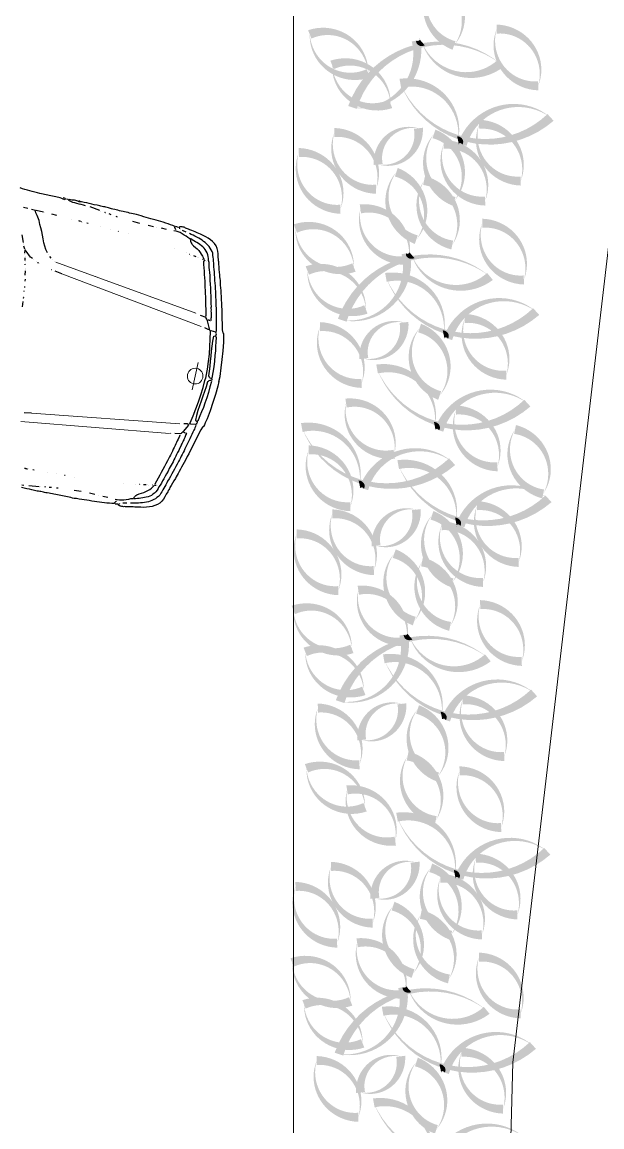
# Model space of a CAD drawing. Header units: metres. Extents: x -45 to 1930, y -347 to 488.
# Drawn here: x 163.72 to 166.93, y -43.08 to -36.98 of the extents above; entities that cross this region are included whole.
import ezdxf

# ---------------------------------------------------------------- set-up
doc = ezdxf.new("R2010")
doc.units = ezdxf.units.M
doc.linetypes.add('ČERCHOVANÁ', pattern=[25.4, 12.7, -6.35, 0, -6.35])
for name, color, linetype in [('OSA', 7, 'ČERCHOVANÁ'), ('zariz.predmety', 203, 'Continuous'), ('ZDIVO', 1, 'Continuous')]:
    doc.layers.add(name, color=color, linetype=linetype)

# ---------------------------------------------------------------- blocks, each defined once
blk = doc.blocks.new('BMW3-PUD')
at = {"lineweight": 0}
for p, q in [((1.0314, 0.4512), (0.2143, 0.3401)), ((0.9833, 0.3943), (0.17, 0.2757)), ((0.1432, 0.0776), (0.1432, 0)), ((0.1432, -0.0776), (0.1432, 0)), ((0.9833, -0.3943), (0.17, -0.2757)), ((1.0314, -0.4512), (0.2143, -0.3401))]:
    blk.add_line(p, q, dxfattribs=at)
for points in [[(0.421, 0.7668), (0.4283, 0.7789), (0.4283, 0.7804), (0.4283, 0.7812), (0.4283, 0.7827), (0.429, 0.7834), (0.4425, 0.7859), (0.456, 0.7883), (0.4695, 0.7907), (0.483, 0.7916), (0.4972, 0.7933), (0.5107, 0.7942), (0.525, 0.7951), (0.5392, 0.796), (0.5535, 0.7969), (0.5678, 0.7971), (0.582, 0.798), (0.5955, 0.7989), (0.6098, 0.7998), (0.624, 0.8008), (0.6383, 0.8017), (0.6518, 0.8034), (0.6615, 0.8035), (0.6706, 0.8028), (0.6803, 0.803), (0.6901, 0.8031), (0.6991, 0.8032), (0.7089, 0.8033), (0.7186, 0.8034), (0.7276, 0.8035), (0.7374, 0.8036), (0.7471, 0.8038), (0.7562, 0.8046), (0.7659, 0.8047), (0.7749, 0.8048), (0.7847, 0.8049), (0.7937, 0.8051), (0.8035, 0.8052), (0.811, 0.806), (0.8185, 0.8061), (0.8252, 0.8062), (0.832, 0.8063), (0.8395, 0.8063), (0.8462, 0.8064), (0.853, 0.8065), (0.8605, 0.8074), (0.8755, 0.8068), (0.8905, 0.8062), (0.9048, 0.8071), (0.9198, 0.8073), (0.9341, 0.8075), (0.9484, 0.8069)], [(0.9508, 0.7927), (0.9388, 0.7918)], [(0.0086, 0), (0.0085, 0.0275), (0.0125, 0.0749), (0.0164, 0.1222), (0.0218, 0.1696), (0.028, 0.217), (0.0309, 0.229), (0.033, 0.2403), (0.0351, 0.2516), (0.0388, 0.2629), (0.0402, 0.2637), (0.041, 0.2644), (0.0425, 0.266), (0.0439, 0.2667), (0.0498, 0.2833), (0.0548, 0.3006), (0.0591, 0.3187), (0.0634, 0.3376), (0.0677, 0.3556), (0.072, 0.3737), (0.0763, 0.3918), (0.0813, 0.4083), (0.0856, 0.4264), (0.0907, 0.4437), (0.0957, 0.4611), (0.1, 0.4784), (0.1043, 0.4927), (0.1087, 0.507), (0.113, 0.5206), (0.1173, 0.5342), (0.1202, 0.5455), (0.1231, 0.556), (0.1268, 0.5658), (0.1289, 0.5756), (0.1347, 0.5907), (0.1398, 0.605), (0.1434, 0.6186), (0.1485, 0.6322), (0.1491, 0.6389), (0.1513, 0.645), (0.1535, 0.6503), (0.1542, 0.6563), (0.1593, 0.6721), (0.1643, 0.6872), (0.1687, 0.7015), (0.1745, 0.7151), (0.1841, 0.728), (0.1953, 0.7386), (0.2079, 0.747), (0.2214, 0.7547), (0.2355, 0.7601), (0.2505, 0.7655), (0.2662, 0.7695), (0.282, 0.7727), (0.2924, 0.7743), (0.3029, 0.7767), (0.3134, 0.7783), (0.3239, 0.7799), (0.3337, 0.7815), (0.3442, 0.7839), (0.3539, 0.7855), (0.3644, 0.7872), (0.3696, 0.788), (0.3749, 0.7895), (0.3794, 0.7904), (0.3846, 0.7904), (0.3899, 0.7905), (0.3951, 0.7905), (0.3997, 0.7891), (0.4042, 0.7876), (0.4049, 0.7869), (0.4049, 0.7861), (0.405, 0.7846), (0.4057, 0.7832), (0.402, 0.7771)], [(0.0815, 0.2657), (0.0822, 0.2724), (0.0836, 0.2792), (0.085, 0.2868), (0.0857, 0.2928), (0.0885, 0.3056), (0.0921, 0.3191), (0.095, 0.3312), (0.0978, 0.344), (0.1007, 0.356), (0.1036, 0.3688), (0.1064, 0.3809), (0.1093, 0.3929), (0.1122, 0.4042), (0.115, 0.4162), (0.1179, 0.4268), (0.1208, 0.4381), (0.1236, 0.4487), (0.1265, 0.4592), (0.1286, 0.4697), (0.1315, 0.481), (0.1366, 0.4961), (0.1409, 0.5112), (0.1452, 0.5262), (0.1496, 0.5406), (0.1539, 0.5556), (0.1582, 0.5707), (0.1625, 0.585), (0.1676, 0.6001), (0.1705, 0.6106), (0.1734, 0.6212), (0.1763, 0.6317), (0.1799, 0.6423), (0.1828, 0.6528), (0.1864, 0.6634), (0.19, 0.6732), (0.1937, 0.6838), (0.1996, 0.6929), (0.2062, 0.7012), (0.2129, 0.7088), (0.2211, 0.7156), (0.2293, 0.7225), (0.2382, 0.7279), (0.2471, 0.7332), (0.2569, 0.7378), (0.2666, 0.7424), (0.277, 0.7456), (0.2875, 0.7495), (0.2987, 0.7526), (0.31, 0.7557), (0.3204, 0.7581), (0.3317, 0.7605), (0.3429, 0.7629)], [(0.126, 0.318), (0.126, 0.318), (0.1244, 0.3188), (0.1237, 0.3195), (0.1229, 0.3202), (0.1236, 0.3262), (0.125, 0.3323), (0.1257, 0.3383), (0.1264, 0.3443), (0.1278, 0.3511), (0.1292, 0.3571), (0.1307, 0.3631), (0.1329, 0.3691), (0.1335, 0.3767), (0.1357, 0.3835), (0.1371, 0.3895), (0.1378, 0.3955), (0.1414, 0.4091), (0.1442, 0.4211), (0.1478, 0.4332), (0.1507, 0.4445), (0.1528, 0.4558), (0.1557, 0.4663), (0.1586, 0.4776), (0.1615, 0.4881), (0.1643, 0.4987), (0.1672, 0.5092), (0.1708, 0.5198), (0.1737, 0.5296), (0.1773, 0.5454), (0.1816, 0.5612), (0.1867, 0.5763), (0.1918, 0.5914), (0.1954, 0.6042), (0.199, 0.617), (0.2026, 0.6291), (0.2077, 0.6404), (0.2106, 0.6509), (0.2142, 0.6607), (0.2186, 0.6705), (0.2245, 0.6796), (0.2311, 0.688), (0.2386, 0.6956), (0.246, 0.7024), (0.255, 0.7078), (0.2639, 0.7116), (0.2729, 0.7155), (0.2818, 0.7194), (0.2916, 0.7232), (0.3005, 0.7263), (0.3103, 0.7295), (0.32, 0.7326), (0.3297, 0.7357), (0.3305, 0.7357), (0.3305, 0.7342), (0.3305, 0.7335), (0.3312, 0.7327), (0.3298, 0.7282), (0.3276, 0.7237), (0.3247, 0.7191), (0.3217, 0.7153), (0.318, 0.7108), (0.3143, 0.7077), (0.3106, 0.7039), (0.3061, 0.7009), (0.2942, 0.6955), (0.283, 0.6893), (0.2725, 0.6817), (0.2629, 0.6741), (0.254, 0.665), (0.2458, 0.6558), (0.2384, 0.646), (0.2318, 0.6354), (0.2303, 0.6354), (0.2288, 0.6354), (0.2273, 0.6354), (0.225, 0.6353)], [(0.335, 0.7358), (0.3462, 0.7396), (0.3574, 0.7443), (0.3693, 0.7489), (0.3813, 0.7536), (0.3933, 0.7575), (0.4053, 0.7599), (0.418, 0.7608), (0.43, 0.7602)], [(0.3616, 0.7676), (0.3833, 0.7716)], [(0.3961, 0.774), (0.3961, 0.774)], [(0.4095, 0.7832), (0.4245, 0.7856)], [(0.4721, 0.7584), (0.4999, 0.7588)], [(0.5255, 0.7568), (0.5255, 0.7568)], [(0.545, 0.757), (0.575, 0.7574)], [(0.6223, 0.7579), (0.6621, 0.7607)], [(0.7513, 0.767), (0.7588, 0.7686)], [(0.7866, 0.7712), (0.8001, 0.7736)], [(0.8211, 0.7761), (0.8211, 0.7761), (0.8226, 0.7761), (0.8233, 0.7761), (0.8241, 0.7769)], [(0.8473, 0.7794), (0.8473, 0.7794)], [(0.8548, 0.7818), (0.911, 0.7892)], [(0.6742, 0.6895), (0.6742, 0.6895)], [(0.7282, 0.6901), (0.7282, 0.6901), (0.7297, 0.6909), (0.7305, 0.6917), (0.7312, 0.6917)], [(0.7755, 0.6922), (0.7755, 0.6922)], [(0.8295, 0.6943), (0.8295, 0.6943)], [(0.9023, 0.6975), (0.9099, 0.6976)], [(0.9324, 0.6978), (0.9324, 0.6978)], [(0.9421, 0.6994), (0.9421, 0.6994), (0.9414, 0.7002), (0.9398, 0.7002), (0.9398, 0.7002)], [(0.9451, 0.6995), (0.9474, 0.7003), (0.9496, 0.7003), (0.9519, 0.7003), (0.9549, 0.7004)], [(0.1558, 0.3364), (0.1564, 0.3424), (0.1579, 0.3484), (0.1593, 0.3552), (0.16, 0.3612), (0.1629, 0.371), (0.165, 0.3801), (0.1672, 0.3891), (0.17, 0.3981), (0.1721, 0.4094), (0.175, 0.4207), (0.1771, 0.432), (0.1807, 0.4441), (0.1836, 0.4554), (0.1865, 0.4667), (0.1901, 0.478), (0.193, 0.4893), (0.1973, 0.5073), (0.2023, 0.5247), (0.2073, 0.5428), (0.2124, 0.5601), (0.2175, 0.5774), (0.2225, 0.5955), (0.2276, 0.6128), (0.2326, 0.6309)], [(0.219, 0.633), (0.219, 0.633)], [(0.2423, 0.6385), (0.2423, 0.6385), (0.243, 0.6386), (0.2438, 0.6386), (0.2438, 0.6386)], [(0.267, 0.6433), (0.267, 0.6433)], [(0.273, 0.6434), (0.273, 0.6434)], [(0.2797, 0.645), (0.2932, 0.6474)], [(0.309, 0.6491), (0.309, 0.6491)], [(0.3157, 0.6507), (0.3157, 0.6507), (0.3165, 0.6507), (0.3172, 0.6507), (0.3172, 0.6507)], [(0.3374, 0.6547), (0.3374, 0.6547)], [(0.4027, 0.6637), (0.4027, 0.6637)], [(0.7644, 0.3677), (0.7644, 0.3677)], [(0.7998, 0.4222), (0.7998, 0.4222)], [(0.9833, 0.3943), (1.023, 0.4008)], [(0.1212, 0.2729), (0.1425, 0.313), (0.144, 0.3182), (0.1477, 0.322), (0.1514, 0.3258), (0.1536, 0.3296), (0.1858, 0.3338)], [(0.1297, 0.3173), (0.132, 0.3181), (0.1342, 0.3181), (0.1372, 0.3181), (0.1395, 0.3182)], [(0.2068, 0.3378), (0.2068, 0.3378), (0.2075, 0.3378), (0.2083, 0.3378), (0.2083, 0.3378)], [(0.2143, 0.3401), (0.2143, 0.3401)], [(0.0477, 0), (0.0479, 0.001), (0.0493, 0.0047), (0.0538, 0.0055), (0.0591, 0.0071), (0.0635, 0.0094), (0.0673, 0.014), (0.068, 0.0155), (0.0687, 0.0162), (0.0702, 0.017), (0.0702, 0.017), (0.0714, 0.044), (0.0741, 0.0718), (0.0775, 0.0997), (0.0809, 0.1275), (0.0851, 0.1546), (0.0878, 0.1824), (0.0897, 0.2102), (0.0894, 0.2372), (0.0788, 0.2424), (0.078, 0.2476), (0.0787, 0.2529), (0.0809, 0.2574), (0.0838, 0.2612), (0.1101, 0.2638), (0.1116, 0.263), (0.1131, 0.2623), (0.1139, 0.2608), (0.1154, 0.2586), (0.1069, 0.2172), (0.0998, 0.1765), (0.0943, 0.1352), (0.0896, 0.0938), (0.0871, 0.0525), (0.0853, 0.0119), (0.085, 0)], [(0.1153, 0.2646), (0.1235, 0.2692), (0.1243, 0.2692), (0.1258, 0.2684), (0.1273, 0.2677), (0.1288, 0.2677), (0.1475, 0.2717)], [(0.17, 0.2757), (0.17, 0.2757)], [(0.0493, 0.0092), (0.0504, 0.0408), (0.0523, 0.0724), (0.0549, 0.1039), (0.059, 0.1355), (0.0617, 0.1603), (0.0667, 0.1851), (0.0709, 0.2092), (0.0744, 0.2341), (0.0751, 0.2356), (0.0759, 0.2378), (0.0766, 0.2386), (0.0766, 0.2393)], [(0.0086, 0), (0.0085, -0.0275), (0.0125, -0.0749), (0.0164, -0.1222), (0.0218, -0.1696), (0.028, -0.217), (0.0309, -0.229), (0.033, -0.2403), (0.0351, -0.2516), (0.0388, -0.2629), (0.0402, -0.2637), (0.041, -0.2644), (0.0425, -0.266), (0.0439, -0.2667), (0.0498, -0.2833), (0.0548, -0.3006), (0.0591, -0.3187), (0.0634, -0.3376), (0.0677, -0.3556), (0.072, -0.3737), (0.0763, -0.3918), (0.0813, -0.4083), (0.0856, -0.4264), (0.0907, -0.4437), (0.0957, -0.4611), (0.1, -0.4784), (0.1043, -0.4927), (0.1087, -0.507), (0.113, -0.5206), (0.1173, -0.5342), (0.1202, -0.5455), (0.1231, -0.556), (0.1268, -0.5658), (0.1289, -0.5756), (0.1347, -0.5907), (0.1398, -0.605), (0.1434, -0.6186), (0.1485, -0.6322), (0.1491, -0.6389), (0.1513, -0.645), (0.1535, -0.6503), (0.1542, -0.6563), (0.1593, -0.6721), (0.1643, -0.6872), (0.1687, -0.7015), (0.1745, -0.7151), (0.1841, -0.728), (0.1953, -0.7386), (0.2079, -0.747), (0.2214, -0.7547), (0.2355, -0.7601), (0.2505, -0.7655), (0.2662, -0.7695), (0.282, -0.7727), (0.2924, -0.7743), (0.3029, -0.7767), (0.3134, -0.7783), (0.3239, -0.7799), (0.3337, -0.7815), (0.3442, -0.7839), (0.3539, -0.7855), (0.3644, -0.7872), (0.3696, -0.788), (0.3749, -0.7895), (0.3794, -0.7904), (0.3846, -0.7904), (0.3899, -0.7905), (0.3951, -0.7905), (0.3997, -0.7891), (0.4042, -0.7876), (0.4049, -0.7869), (0.4049, -0.7861), (0.405, -0.7846), (0.4057, -0.7832), (0.402, -0.7771)], [(0.0477, 0), (0.0479, -0.001), (0.0493, -0.0047), (0.0538, -0.0055), (0.0591, -0.0071), (0.0635, -0.0094), (0.0673, -0.014), (0.068, -0.0155), (0.0687, -0.0162), (0.0702, -0.017), (0.0702, -0.017), (0.0714, -0.044), (0.0741, -0.0718), (0.0775, -0.0997), (0.0809, -0.1275), (0.0851, -0.1546), (0.0878, -0.1824), (0.0897, -0.2102), (0.0894, -0.2372), (0.0788, -0.2424), (0.078, -0.2476), (0.0787, -0.2529), (0.0809, -0.2574), (0.0838, -0.2612), (0.1101, -0.2638), (0.1116, -0.263), (0.1131, -0.2623), (0.1139, -0.2608), (0.1154, -0.2586), (0.1069, -0.2172), (0.0998, -0.1765), (0.0943, -0.1352), (0.0896, -0.0938), (0.0871, -0.0525), (0.0853, -0.0119), (0.085, 0)], [(0.0493, -0.0092), (0.0504, -0.0408), (0.0523, -0.0724), (0.0549, -0.1039), (0.059, -0.1355), (0.0617, -0.1603), (0.0667, -0.1851), (0.0709, -0.2092), (0.0744, -0.2341), (0.0751, -0.2356), (0.0759, -0.2378), (0.0766, -0.2386), (0.0766, -0.2393)], [(1.1572, -0.1696), (1.1598, -0.199)], [(1.1619, -0.2177), (1.1619, -0.2193), (1.1619, -0.22), (1.1618, -0.2215), (1.1626, -0.2222)], [(0.0815, -0.2657), (0.0822, -0.2724), (0.0836, -0.2792), (0.085, -0.2868), (0.0857, -0.2928), (0.0885, -0.3056), (0.0921, -0.3191), (0.095, -0.3312), (0.0978, -0.344), (0.1007, -0.356), (0.1036, -0.3688), (0.1064, -0.3809), (0.1093, -0.3929), (0.1122, -0.4042), (0.115, -0.4162), (0.1179, -0.4268), (0.1208, -0.4381), (0.1236, -0.4487), (0.1265, -0.4592), (0.1286, -0.4697), (0.1315, -0.481), (0.1366, -0.4961), (0.1409, -0.5112), (0.1452, -0.5262), (0.1496, -0.5406), (0.1539, -0.5556), (0.1582, -0.5707), (0.1625, -0.585), (0.1676, -0.6001), (0.1705, -0.6106), (0.1734, -0.6212), (0.1763, -0.6317), (0.1799, -0.6423), (0.1828, -0.6528), (0.1864, -0.6634), (0.19, -0.6732), (0.1937, -0.6838), (0.1996, -0.6929), (0.2062, -0.7012), (0.2129, -0.7088), (0.2211, -0.7156), (0.2293, -0.7225), (0.2382, -0.7279), (0.2471, -0.7332), (0.2569, -0.7378), (0.2666, -0.7424), (0.277, -0.7456), (0.2875, -0.7495), (0.2987, -0.7526), (0.31, -0.7557), (0.3204, -0.7581), (0.3317, -0.7605), (0.3429, -0.7629)], [(0.1153, -0.2646), (0.1235, -0.2692), (0.1243, -0.2692), (0.1258, -0.2684), (0.1273, -0.2677), (0.1288, -0.2677), (0.1475, -0.2717)], [(0.1212, -0.2729), (0.1425, -0.313), (0.144, -0.3182), (0.1477, -0.322), (0.1514, -0.3258), (0.1536, -0.3296), (0.1858, -0.3338)], [(0.17, -0.2757), (0.17, -0.2757)], [(1.1667, -0.2546), (1.1667, -0.2546), (1.1667, -0.2561), (1.1667, -0.2568), (1.1666, -0.2576)], [(1.1679, -0.2764), (1.1679, -0.2779), (1.1687, -0.2794), (1.1694, -0.2802), (1.1694, -0.2824)], [(0.126, -0.318), (0.126, -0.318), (0.1244, -0.3188), (0.1237, -0.3195), (0.1229, -0.3202), (0.1236, -0.3262), (0.125, -0.3323), (0.1257, -0.3383), (0.1264, -0.3443), (0.1278, -0.3511), (0.1292, -0.3571), (0.1307, -0.3631), (0.1329, -0.3691), (0.1335, -0.3767), (0.1357, -0.3835), (0.1371, -0.3895), (0.1378, -0.3955), (0.1414, -0.4091), (0.1442, -0.4211), (0.1478, -0.4332), (0.1507, -0.4445), (0.1528, -0.4558), (0.1557, -0.4663), (0.1586, -0.4776), (0.1615, -0.4881), (0.1643, -0.4987), (0.1672, -0.5092), (0.1708, -0.5198), (0.1737, -0.5296), (0.1773, -0.5454), (0.1816, -0.5612), (0.1867, -0.5763), (0.1918, -0.5914), (0.1954, -0.6042), (0.199, -0.617), (0.2026, -0.6291), (0.2077, -0.6404), (0.2106, -0.6509), (0.2142, -0.6607), (0.2186, -0.6705), (0.2245, -0.6796), (0.2311, -0.688), (0.2386, -0.6956), (0.246, -0.7024), (0.255, -0.7078), (0.2639, -0.7116), (0.2729, -0.7155), (0.2818, -0.7194), (0.2916, -0.7232), (0.3005, -0.7263), (0.3103, -0.7295), (0.32, -0.7326), (0.3297, -0.7357), (0.3305, -0.7357), (0.3305, -0.7342), (0.3305, -0.7335), (0.3312, -0.7327), (0.3298, -0.7282), (0.3276, -0.7237), (0.3247, -0.7191), (0.3217, -0.7153), (0.318, -0.7108), (0.3143, -0.7077), (0.3106, -0.7039), (0.3061, -0.7009), (0.2942, -0.6955), (0.283, -0.6893), (0.2725, -0.6817), (0.2629, -0.6741), (0.254, -0.665), (0.2458, -0.6558), (0.2384, -0.646), (0.2318, -0.6354), (0.2303, -0.6354), (0.2288, -0.6354), (0.2273, -0.6354), (0.225, -0.6353)], [(0.1297, -0.3173), (0.132, -0.3181), (0.1342, -0.3181), (0.1372, -0.3181), (0.1395, -0.3182)], [(0.1558, -0.3364), (0.1564, -0.3424), (0.1579, -0.3484), (0.1593, -0.3552), (0.16, -0.3612), (0.1629, -0.371), (0.165, -0.3801), (0.1672, -0.3891), (0.17, -0.3981), (0.1721, -0.4094), (0.175, -0.4207), (0.1771, -0.432), (0.1807, -0.4441), (0.1836, -0.4554), (0.1865, -0.4667), (0.1901, -0.478), (0.193, -0.4893), (0.1973, -0.5073), (0.2023, -0.5247), (0.2073, -0.5428), (0.2124, -0.5601), (0.2175, -0.5774), (0.2225, -0.5955), (0.2276, -0.6128), (0.2326, -0.6309)], [(0.2068, -0.3378), (0.2068, -0.3378), (0.2075, -0.3378), (0.2083, -0.3378), (0.2083, -0.3378)], [(0.2143, -0.3401), (0.2143, -0.3401)], [(1.1743, -0.311), (1.1749, -0.323)], [(1.1799, -0.3441), (1.1841, -0.3675)], [(0.7644, -0.3677), (0.7644, -0.3677)], [(0.7998, -0.4222), (0.7998, -0.4222)], [(0.9833, -0.3943), (1.023, -0.4008)], [(1.0448, -0.4041), (1.0448, -0.4041), (1.0463, -0.4041), (1.047, -0.4041), (1.047, -0.4041)], [(1.1166, -0.4229), (1.1166, -0.4229)], [(1.1234, -0.4253), (1.1249, -0.4253), (1.1264, -0.4261), (1.1271, -0.4261), (1.1286, -0.4261)], [(1.1855, -0.3735), (1.1855, -0.3735)], [(1.1877, -0.381), (1.1877, -0.381)], [(1.1927, -0.4006), (1.1927, -0.4006), (1.1927, -0.4021), (1.1927, -0.4028), (1.1927, -0.4028)], [(1.1949, -0.4089), (1.1949, -0.4089)], [(1.197, -0.4164), (1.197, -0.4164)], [(1.1985, -0.4239), (1.202, -0.4382)], [(1.0382, -0.4528), (1.0382, -0.4528)], [(1.0546, -0.4627), (1.0546, -0.4627)], [(1.0605, -0.4666), (1.0702, -0.4735)], [(1.0821, -0.4849), (1.0821, -0.4849)], [(1.1353, -0.4292), (1.1353, -0.4292)], [(1.154, -0.4392), (1.154, -0.4392)], [(1.1607, -0.4423), (1.1674, -0.4453), (1.1734, -0.4484), (1.1794, -0.453), (1.1853, -0.4583), (1.1912, -0.4636), (1.1972, -0.469), (1.2031, -0.4743), (1.2098, -0.4804), (1.2106, -0.4804), (1.2113, -0.4797), (1.2121, -0.4789), (1.2128, -0.4782), (1.21, -0.4616)], [(1.2035, -0.445), (1.2035, -0.445)], [(1.2079, -0.4541), (1.2079, -0.4541)], [(1.2135, -0.4834), (1.2216, -0.5001)], [(1.0873, -0.4909), (1.0991, -0.5068), (1.1094, -0.5235), (1.1182, -0.5416), (1.1262, -0.5612), (1.1343, -0.5801), (1.1423, -0.599), (1.1511, -0.6179), (1.1607, -0.6352), (1.165, -0.645), (1.1702, -0.6549), (1.1753, -0.664), (1.1812, -0.673), (1.1864, -0.6806), (1.1916, -0.6874), (1.196, -0.6935), (1.2004, -0.701), (1.2004, -0.7018), (1.2004, -0.7033), (1.2011, -0.704), (1.2019, -0.7056), (1.2236, -0.7066)], [(1.2237, -0.5068), (1.2237, -0.5068)], [(1.2259, -0.5129), (1.2259, -0.5129)], [(1.2281, -0.5189), (1.2449, -0.5589)], [(0.219, -0.633), (0.219, -0.633)], [(0.2423, -0.6385), (0.2423, -0.6385), (0.243, -0.6386), (0.2438, -0.6386), (0.2438, -0.6386)], [(0.267, -0.6433), (0.267, -0.6433)], [(0.273, -0.6434), (0.273, -0.6434)], [(0.2797, -0.645), (0.2932, -0.6474)], [(0.309, -0.6491), (0.309, -0.6491)], [(0.3157, -0.6507), (0.3157, -0.6507), (0.3165, -0.6507), (0.3172, -0.6507), (0.3172, -0.6507)], [(0.3374, -0.6547), (0.3374, -0.6547)], [(0.4027, -0.6637), (0.4027, -0.6637)], [(0.6742, -0.6895), (0.6742, -0.6895)], [(0.7282, -0.6901), (0.7282, -0.6901), (0.7297, -0.6909), (0.7305, -0.6917), (0.7312, -0.6917)], [(0.7755, -0.6922), (0.7755, -0.6922)], [(0.8295, -0.6943), (0.8295, -0.6943)], [(0.9023, -0.6975), (0.9099, -0.6976)], [(0.9324, -0.6978), (0.9324, -0.6978)], [(0.9421, -0.6994), (0.9421, -0.6994), (0.9414, -0.7002), (0.9398, -0.7002), (0.9398, -0.7002)], [(0.9451, -0.6995), (0.9474, -0.7003), (0.9496, -0.7003), (0.9519, -0.7003), (0.9549, -0.7004)], [(0.9962, -0.7009), (0.9962, -0.7009)], [(1.081, -0.7041), (1.1088, -0.7044)], [(1.1515, -0.7057), (1.1515, -0.7057)], [(1.1561, -0.705), (1.1973, -0.7062)], [(1.2454, -0.7068), (1.2702, -0.7071)], [(0.335, -0.7358), (0.3462, -0.7396), (0.3574, -0.7443), (0.3693, -0.7489), (0.3813, -0.7536), (0.3933, -0.7575), (0.4053, -0.7599), (0.418, -0.7608), (0.43, -0.7602)], [(0.3616, -0.7676), (0.3833, -0.7716)], [(0.3961, -0.774), (0.3961, -0.774)], [(0.4095, -0.7832), (0.4245, -0.7856)], [(0.421, -0.7668), (0.4283, -0.7789), (0.4283, -0.7804), (0.4283, -0.7812), (0.4283, -0.7827), (0.429, -0.7834), (0.4425, -0.7859), (0.456, -0.7883), (0.4695, -0.7907), (0.483, -0.7916), (0.4972, -0.7933), (0.5107, -0.7942), (0.525, -0.7951), (0.5392, -0.796), (0.5535, -0.7969), (0.5678, -0.7971), (0.582, -0.798), (0.5955, -0.7989), (0.6098, -0.7998), (0.624, -0.8008), (0.6383, -0.8017), (0.6518, -0.8034), (0.6615, -0.8035), (0.6706, -0.8028), (0.6803, -0.803), (0.6901, -0.8031), (0.6991, -0.8032), (0.7089, -0.8033), (0.7186, -0.8034), (0.7276, -0.8035), (0.7374, -0.8036), (0.7471, -0.8038), (0.7562, -0.8046), (0.7659, -0.8047), (0.7749, -0.8048), (0.7847, -0.8049), (0.7937, -0.8051), (0.8035, -0.8052), (0.811, -0.806), (0.8185, -0.8061), (0.8252, -0.8062), (0.832, -0.8063), (0.8395, -0.8063), (0.8462, -0.8064), (0.853, -0.8065), (0.8605, -0.8074), (0.8755, -0.8068), (0.8905, -0.8062), (0.9048, -0.8071), (0.9198, -0.8073), (0.9341, -0.8075), (0.9484, -0.8069), (0.9626, -0.8063), (0.9762, -0.8035), (0.9829, -0.8058), (0.9889, -0.8074), (0.9964, -0.8075), (1.0032, -0.8068), (1.0107, -0.8061), (1.0182, -0.8047), (1.0257, -0.8041), (1.0325, -0.8042), (1.034, -0.8034), (1.0347, -0.8034), (1.0348, -0.8019), (1.0348, -0.8004), (1.0236, -0.7973), (1.0123, -0.7949), (1.0003, -0.794), (0.9883, -0.7931), (0.9756, -0.793), (0.9635, -0.7928), (0.9508, -0.7927), (0.9388, -0.7918)], [(0.4721, -0.7584), (0.4999, -0.7588)], [(0.5255, -0.7568), (0.5255, -0.7568)], [(0.545, -0.757), (0.575, -0.7574)], [(0.6223, -0.7579), (0.6621, -0.7607)], [(0.7513, -0.767), (0.7588, -0.7686)], [(0.7866, -0.7712), (0.8001, -0.7736)], [(0.8211, -0.7761), (0.8211, -0.7761), (0.8226, -0.7761), (0.8233, -0.7761), (0.8241, -0.7769)], [(0.8473, -0.7794), (0.8473, -0.7794)], [(0.8548, -0.7818), (0.911, -0.7892)], [(0.9784, -0.8088), (0.9776, -0.8088), (0.9761, -0.8087), (0.9754, -0.8087), (0.9739, -0.8087)], [(1.04, -0.8027), (1.0475, -0.8028)], [(1.0535, -0.8007), (1.0535, -0.8007), (1.0535, -0.8022), (1.0528, -0.8029), (1.0528, -0.8029), (1.055, -0.8052), (1.0587, -0.8067), (1.0625, -0.8068), (1.0663, -0.8046)], [(1.0566, -0.7984), (1.0648, -0.8), (1.0738, -0.8016), (1.0821, -0.8025), (1.0911, -0.8033), (1.1001, -0.8035), (1.1083, -0.8036), (1.1173, -0.8037), (1.1264, -0.803), (1.1354, -0.8031), (1.1444, -0.8025), (1.1534, -0.8026), (1.1617, -0.8019), (1.1707, -0.802), (1.1797, -0.8022), (1.1887, -0.8023), (1.1977, -0.8024), (1.212, -0.8033), (1.227, -0.8042), (1.2412, -0.8051), (1.2555, -0.8053), (1.269, -0.8055), (1.2833, -0.8064), (1.2975, -0.8073), (1.311, -0.809)]]:
    blk.add_lwpolyline(points)
for start, end in [(0, 180), (180, 0)]:
    blk.add_arc((0.1432, 0), 0.0432, start, end, dxfattribs=at)

msp = doc.modelspace()

# ---------------------------------------------------------------- linework, layer by layer
at = {"layer": 'OSA', "linetype": 'Continuous', "lineweight": 0}
msp.add_line((165.220491, -36.166604), (165.220491, -46.043131), dxfattribs=at)
at = {"layer": 'zariz.predmety', "color": 253, "linetype": 'Continuous', "ltscale": 0.001}
for points in [[(166.108563, -37.106891, 0, 0, 0.52056705), (166.108563, -37.106891, 0, 0.05, 0.52056705), (165.998113, -36.733919, 0, 0.05, 0.52056705), (166.108563, -37.106891, 0.05, 0.05, 0)], [(165.634742, -37.260799, 0, 0, 0.52056705), (165.634742, -37.260799, 0, 0.05, 0.52056705), (165.310876, -37.045349, 0, 0.05, 0.52056705), (165.634742, -37.260799, 0.05, 0.05, 0)], [(166.574086, -37.329666, 0, 0, 0.52056705), (166.574086, -37.329666, 0, 0.05, 0.52056705), (166.344141, -37.015925, 0, 0.05, 0.52056705), (166.574086, -37.329666, 0.05, 0.05, 0)], [(165.547018, -37.449239, 0, 0, 0.52056705), (165.547018, -37.449239, 0, 0.05, 0.52056705), (165.899473, -37.079479, 0, 0.05, 0.52056705), (165.930232, -37.087072, 0, 0.05, 0.52056705), (166.363961, -37.207181, 0, 0.05, 0.52056705), (165.547018, -37.449239, 0.05, 0.05, 0)], [(165.757816, -37.429476, 0, 0, 0.52056705), (165.757816, -37.429476, 0, 0.05, 0.52056705), (165.43395, -37.214026, 0, 0.05, 0.52056705), (165.757816, -37.429476, 0.05, 0.05, 0)], [(166.642327, -37.504316, 0, 0, 0.52056705), (166.642327, -37.504316, 0, 0.05, 0.52056705), (166.153965, -37.654147, 0, 0.05, 0.52056705), (166.130863, -37.632466, 0, 0.05, 0.52056705), (165.811491, -37.315372, 0, 0.05, 0.52056705), (166.642327, -37.504316, 0.05, 0.05, 0)], [(165.689115, -37.764015, 0, 0, 0.52056705), (165.689115, -37.764015, 0, 0.05, 0.52056705), (165.911408, -37.564305, 0, 0.05, 0.52056705), (165.689115, -37.764015, 0.05, 0.05, 0)], [(166.477063, -37.855911, 0, 0, 0.52056705), (166.477063, -37.855911, 0, 0.05, 0.52056705), (166.247118, -37.54217, 0, 0.05, 0.52056705), (166.477063, -37.855911, 0.05, 0.05, 0)], [(165.446919, -37.587595, 0, 0, 0.52056705), (165.446919, -37.587595, 0, 0.05, 0.52056705), (165.676863, -37.901336, 0, 0.05, 0.52056705), (165.446919, -37.587595, 0.05, 0.05, 0)], [(166.108397, -37.9683, 0, 0, 0.52056705), (166.108397, -37.9683, 0, 0.05, 0.52056705), (165.997947, -37.595328, 0, 0.05, 0.52056705), (166.108397, -37.9683, 0.05, 0.05, 0)], [(165.250446, -37.698268, 0, 0, 0.52056705), (165.250446, -37.698268, 0, 0.05, 0.52056705), (165.48039, -38.012009, 0, 0.05, 0.52056705), (165.250446, -37.698268, 0.05, 0.05, 0)], [(166.28059, -37.966583, 0, 0, 0.52056705), (166.28059, -37.966583, 0, 0.05, 0.52056705), (166.050645, -37.652843, 0, 0.05, 0.52056705), (166.28059, -37.966583, 0.05, 0.05, 0)], [(165.900039, -38.180116, 0, 0, 0.52056705), (165.900039, -38.180116, 0, 0.05, 0.52056705), (165.789589, -37.807143, 0, 0.05, 0.52056705), (165.900039, -38.180116, 0.05, 0.05, 0)], [(165.942992, -37.853059, 0, 0, 0.52056705), (165.942992, -37.853059, 0, 0.05, 0.52056705), (166.098444, -38.209629, 0, 0.05, 0.52056705), (165.942992, -37.853059, 0.05, 0.05, 0)], [(165.590934, -38.009907, 0, 0, 0.52056705), (165.590934, -38.009907, 0, 0.05, 0.52056705), (165.857696, -38.293008, 0, 0.05, 0.52056705), (165.590934, -38.009907, 0.05, 0.05, 0)], [(165.555215, -38.334023, 0, 0, 0.52056705), (165.555215, -38.334023, 0, 0.05, 0.52056705), (165.231349, -38.118574, 0, 0.05, 0.52056705), (165.555215, -38.334023, 0.05, 0.05, 0)], [(166.494558, -38.402891, 0, 0, 0.52056705), (166.494558, -38.402891, 0, 0.05, 0.52056705), (166.264614, -38.08915, 0, 0.05, 0.52056705), (166.494558, -38.402891, 0.05, 0.05, 0)], [(165.490347, -38.625394, 0, 0, 0.52056705), (165.490347, -38.625394, 0, 0.05, 0.52056705), (165.842802, -38.255634, 0, 0.05, 0.52056705), (165.873561, -38.263226, 0, 0.05, 0.52056705), (166.30729, -38.383335, 0, 0.05, 0.52056705), (165.490347, -38.625394, 0.05, 0.05, 0)], [(165.621305, -38.565793, 0, 0, 0.52056705), (165.621305, -38.565793, 0, 0.05, 0.52056705), (165.297439, -38.350344, 0, 0.05, 0.52056705), (165.621305, -38.565793, 0.05, 0.05, 0)], [(166.5628, -38.57754, 0, 0, 0.52056705), (166.5628, -38.57754, 0, 0.05, 0.52056705), (166.074438, -38.727372, 0, 0.05, 0.52056705), (166.051336, -38.705691, 0, 0.05, 0.52056705), (165.731964, -38.388597, 0, 0.05, 0.52056705), (166.5628, -38.57754, 0.05, 0.05, 0)], [(166.397535, -38.929135, 0, 0, 0.52056705), (166.397535, -38.929135, 0, 0.05, 0.52056705), (166.167591, -38.615394, 0, 0.05, 0.52056705), (166.397535, -38.929135, 0.05, 0.05, 0)], [(165.367391, -38.66082, 0, 0, 0.52056705), (165.367391, -38.66082, 0, 0.05, 0.52056705), (165.597336, -38.974561, 0, 0.05, 0.52056705), (165.367391, -38.66082, 0.05, 0.05, 0)], [(165.609588, -38.837239, 0, 0, 0.52056705), (165.609588, -38.837239, 0, 0.05, 0.52056705), (165.831881, -38.63753, 0, 0.05, 0.52056705), (165.609588, -38.837239, 0.05, 0.05, 0)], [(166.028869, -39.041525, 0, 0, 0.52056705), (166.028869, -39.041525, 0, 0.05, 0.52056705), (165.91842, -38.668552, 0, 0.05, 0.52056705), (166.028869, -39.041525, 0.05, 0.05, 0)], [(166.513957, -39.083791, 0, 0, 0.52056705), (166.513957, -39.083791, 0, 0.05, 0.52056705), (166.025594, -39.233622, 0, 0.05, 0.52056705), (166.002493, -39.211941, 0, 0.05, 0.52056705), (165.683121, -38.894847, 0, 0.05, 0.52056705), (166.513957, -39.083791, 0.05, 0.05, 0)], [(165.511407, -39.083131, 0, 0, 0.52056705), (165.511407, -39.083131, 0, 0.05, 0.52056705), (165.778168, -39.366232, 0, 0.05, 0.52056705), (165.511407, -39.083131, 0.05, 0.05, 0)], [(166.348692, -39.435385, 0, 0, 0.52056705), (166.348692, -39.435385, 0, 0.05, 0.52056705), (166.118747, -39.121645, 0, 0.05, 0.52056705), (166.348692, -39.435385, 0.05, 0.05, 0)], [(166.097848, -39.407222, 0, 0, 0.52056705), (166.097848, -39.407222, 0, 0.05, 0.52056705), (165.609485, -39.557053, 0, 0.05, 0.52056705), (165.586384, -39.535373, 0, 0.05, 0.52056705), (165.267012, -39.218279, 0, 0.05, 0.52056705), (166.097848, -39.407222, 0.05, 0.05, 0)], [(166.445911, -39.229031, 0, 0, 0.52056705), (166.445911, -39.229031, 0, 0.05, 0.52056705), (166.601364, -39.585601, 0, 0.05, 0.52056705), (166.445911, -39.229031, 0.05, 0.05, 0)], [(165.535208, -39.655942, 0, 0, 0.52056705), (165.535208, -39.655942, 0, 0.05, 0.52056705), (165.305263, -39.342202, 0, 0.05, 0.52056705), (165.535208, -39.655942, 0.05, 0.05, 0)], [(166.630743, -39.612436, 0, 0, 0.52056705), (166.630743, -39.612436, 0, 0.05, 0.52056705), (166.14238, -39.762267, 0, 0.05, 0.52056705), (166.119279, -39.740586, 0, 0.05, 0.52056705), (165.799907, -39.423492, 0, 0.05, 0.52056705), (166.630743, -39.612436, 0.05, 0.05, 0)], [(166.465478, -39.96403, 0, 0, 0.52056705), (166.465478, -39.96403, 0, 0.05, 0.52056705), (166.235533, -39.650289, 0, 0.05, 0.52056705), (166.465478, -39.96403, 0.05, 0.05, 0)], [(165.435334, -39.695715, 0, 0, 0.52056705), (165.435334, -39.695715, 0, 0.05, 0.52056705), (165.665278, -40.009456, 0, 0.05, 0.52056705), (165.435334, -39.695715, 0.05, 0.05, 0)], [(165.677531, -39.872134, 0, 0, 0.52056705), (165.677531, -39.872134, 0, 0.05, 0.52056705), (165.899824, -39.672425, 0, 0.05, 0.52056705), (165.677531, -39.872134, 0.05, 0.05, 0)], [(166.096812, -40.07642, 0, 0, 0.52056705), (166.096812, -40.07642, 0, 0.05, 0.52056705), (165.986362, -39.703447, 0, 0.05, 0.52056705), (166.096812, -40.07642, 0.05, 0.05, 0)], [(166.269005, -40.074703, 0, 0, 0.52056705), (166.269005, -40.074703, 0, 0.05, 0.52056705), (166.039061, -39.760962, 0, 0.05, 0.52056705), (166.269005, -40.074703, 0.05, 0.05, 0)], [(165.238861, -39.806388, 0, 0, 0.52056705), (165.238861, -39.806388, 0, 0.05, 0.52056705), (165.468806, -40.120129, 0, 0.05, 0.52056705), (165.238861, -39.806388, 0.05, 0.05, 0)], [(165.888454, -40.288236, 0, 0, 0.52056705), (165.888454, -40.288236, 0, 0.05, 0.52056705), (165.778004, -39.915263, 0, 0.05, 0.52056705), (165.888454, -40.288236, 0.05, 0.05, 0)], [(165.931407, -39.961178, 0, 0, 0.52056705), (165.931407, -39.961178, 0, 0.05, 0.52056705), (166.08686, -40.317749, 0, 0.05, 0.52056705), (165.931407, -39.961178, 0.05, 0.05, 0)], [(165.57935, -40.118026, 0, 0, 0.52056705), (165.57935, -40.118026, 0, 0.05, 0.52056705), (165.846111, -40.401127, 0, 0.05, 0.52056705), (165.57935, -40.118026, 0.05, 0.05, 0)], [(166.482974, -40.51101, 0, 0, 0.52056705), (166.482974, -40.51101, 0, 0.05, 0.52056705), (166.253029, -40.19727, 0, 0.05, 0.52056705), (166.482974, -40.51101, 0.05, 0.05, 0)], [(165.54363, -40.442143, 0, 0, 0.52056705), (165.54363, -40.442143, 0, 0.05, 0.52056705), (165.219764, -40.226694, 0, 0.05, 0.52056705), (165.54363, -40.442143, 0.05, 0.05, 0)], [(165.478762, -40.733513, 0, 0, 0.52056705), (165.478762, -40.733513, 0, 0.05, 0.52056705), (165.831218, -40.363753, 0, 0.05, 0.52056705), (165.861976, -40.371346, 0, 0.05, 0.52056705), (166.295705, -40.491455, 0, 0.05, 0.52056705), (165.478762, -40.733513, 0.05, 0.05, 0)], [(165.60972, -40.673913, 0, 0, 0.52056705), (165.60972, -40.673913, 0, 0.05, 0.52056705), (165.285854, -40.458463, 0, 0.05, 0.52056705), (165.60972, -40.673913, 0.05, 0.05, 0)], [(166.551215, -40.68566, 0, 0, 0.52056705), (166.551215, -40.68566, 0, 0.05, 0.52056705), (166.062853, -40.835491, 0, 0.05, 0.52056705), (166.039752, -40.813811, 0, 0.05, 0.52056705), (165.72038, -40.496716, 0, 0.05, 0.52056705), (166.551215, -40.68566, 0.05, 0.05, 0)], [(165.598004, -40.945359, 0, 0, 0.52056705), (165.598004, -40.945359, 0, 0.05, 0.52056705), (165.820296, -40.745649, 0, 0.05, 0.52056705), (165.598004, -40.945359, 0.05, 0.05, 0)], [(166.385951, -41.037255, 0, 0, 0.52056705), (166.385951, -41.037255, 0, 0.05, 0.52056705), (166.156006, -40.723514, 0, 0.05, 0.52056705), (166.385951, -41.037255, 0.05, 0.05, 0)], [(165.355807, -40.768939, 0, 0, 0.52056705), (165.355807, -40.768939, 0, 0.05, 0.52056705), (165.585751, -41.08268, 0, 0.05, 0.52056705), (165.355807, -40.768939, 0.05, 0.05, 0)], [(166.017285, -41.149644, 0, 0, 0.52056705), (166.017285, -41.149644, 0, 0.05, 0.52056705), (165.906835, -40.776672, 0, 0.05, 0.52056705), (166.017285, -41.149644, 0.05, 0.05, 0)], [(165.85188, -41.034403, 0, 0, 0.52056705), (165.85188, -41.034403, 0, 0.05, 0.52056705), (166.007333, -41.390973, 0, 0.05, 0.52056705), (165.85188, -41.034403, 0.05, 0.05, 0)], [(165.616583, -41.317476, 0, 0, 0.52056705), (165.616583, -41.317476, 0, 0.05, 0.52056705), (165.292716, -41.102026, 0, 0.05, 0.52056705), (165.616583, -41.317476, 0.05, 0.05, 0)], [(166.369006, -41.429841, 0, 0, 0.52056705), (166.369006, -41.429841, 0, 0.05, 0.52056705), (166.139061, -41.1161, 0, 0.05, 0.52056705), (166.369006, -41.429841, 0.05, 0.05, 0)], [(165.517043, -41.221613, 0, 0, 0.52056705), (165.517043, -41.221613, 0, 0.05, 0.52056705), (165.783804, -41.504714, 0, 0.05, 0.52056705), (165.517043, -41.221613, 0.05, 0.05, 0)], [(166.624168, -41.560993, 0, 0, 0.52056705), (166.624168, -41.560993, 0, 0.05, 0.52056705), (166.135805, -41.710824, 0, 0.05, 0.52056705), (166.112704, -41.689143, 0, 0.05, 0.52056705), (165.793332, -41.372049, 0, 0.05, 0.52056705), (166.624168, -41.560993, 0.05, 0.05, 0)], [(166.458903, -41.912587, 0, 0, 0.52056705), (166.458903, -41.912587, 0, 0.05, 0.52056705), (166.228958, -41.598847, 0, 0.05, 0.52056705), (166.458903, -41.912587, 0.05, 0.05, 0)], [(165.428759, -41.644272, 0, 0, 0.52056705), (165.428759, -41.644272, 0, 0.05, 0.52056705), (165.658703, -41.958013, 0, 0.05, 0.52056705), (165.428759, -41.644272, 0.05, 0.05, 0)], [(165.670956, -41.820692, 0, 0, 0.52056705), (165.670956, -41.820692, 0, 0.05, 0.52056705), (165.893249, -41.620982, 0, 0.05, 0.52056705), (165.670956, -41.820692, 0.05, 0.05, 0)], [(166.090237, -42.024977, 0, 0, 0.52056705), (166.090237, -42.024977, 0, 0.05, 0.52056705), (165.979787, -41.652004, 0, 0.05, 0.52056705), (166.090237, -42.024977, 0.05, 0.05, 0)], [(166.26243, -42.02326, 0, 0, 0.52056705), (166.26243, -42.02326, 0, 0.05, 0.52056705), (166.032486, -41.709519, 0, 0.05, 0.52056705), (166.26243, -42.02326, 0.05, 0.05, 0)], [(165.232286, -41.754945, 0, 0, 0.52056705), (165.232286, -41.754945, 0, 0.05, 0.52056705), (165.462231, -42.068686, 0, 0.05, 0.52056705), (165.232286, -41.754945, 0.05, 0.05, 0)], [(165.881879, -42.236793, 0, 0, 0.52056705), (165.881879, -42.236793, 0, 0.05, 0.52056705), (165.771429, -41.86382, 0, 0.05, 0.52056705), (165.881879, -42.236793, 0.05, 0.05, 0)], [(165.924832, -41.909735, 0, 0, 0.52056705), (165.924832, -41.909735, 0, 0.05, 0.52056705), (166.080285, -42.266306, 0, 0.05, 0.52056705), (165.924832, -41.909735, 0.05, 0.05, 0)], [(165.572775, -42.066584, 0, 0, 0.52056705), (165.572775, -42.066584, 0, 0.05, 0.52056705), (165.839536, -42.349685, 0, 0.05, 0.52056705), (165.572775, -42.066584, 0.05, 0.05, 0)], [(165.537055, -42.3907, 0, 0, 0.52056705), (165.537055, -42.3907, 0, 0.05, 0.52056705), (165.213189, -42.175251, 0, 0.05, 0.52056705), (165.537055, -42.3907, 0.05, 0.05, 0)], [(166.476399, -42.459568, 0, 0, 0.52056705), (166.476399, -42.459568, 0, 0.05, 0.52056705), (166.246454, -42.145827, 0, 0.05, 0.52056705), (166.476399, -42.459568, 0.05, 0.05, 0)], [(165.472187, -42.68207, 0, 0, 0.52056705), (165.472187, -42.68207, 0, 0.05, 0.52056705), (165.824643, -42.31231, 0, 0.05, 0.52056705), (165.855401, -42.319903, 0, 0.05, 0.52056705), (166.28913, -42.440012, 0, 0.05, 0.52056705), (165.472187, -42.68207, 0.05, 0.05, 0)], [(165.603145, -42.62247, 0, 0, 0.52056705), (165.603145, -42.62247, 0, 0.05, 0.52056705), (165.279279, -42.40702, 0, 0.05, 0.52056705), (165.603145, -42.62247, 0.05, 0.05, 0)], [(166.54464, -42.634217, 0, 0, 0.52056705), (166.54464, -42.634217, 0, 0.05, 0.52056705), (166.056278, -42.784048, 0, 0.05, 0.52056705), (166.033177, -42.762368, 0, 0.05, 0.52056705), (165.713805, -42.445274, 0, 0.05, 0.52056705), (166.54464, -42.634217, 0.05, 0.05, 0)], [(165.591428, -42.893916, 0, 0, 0.52056705), (165.591428, -42.893916, 0, 0.05, 0.52056705), (165.813721, -42.694207, 0, 0.05, 0.52056705), (165.591428, -42.893916, 0.05, 0.05, 0)], [(166.379376, -42.985812, 0, 0, 0.52056705), (166.379376, -42.985812, 0, 0.05, 0.52056705), (166.149431, -42.672071, 0, 0.05, 0.52056705), (166.379376, -42.985812, 0.05, 0.05, 0)], [(165.349232, -42.717497, 0, 0, 0.52056705), (165.349232, -42.717497, 0, 0.05, 0.52056705), (165.579176, -43.031237, 0, 0.05, 0.52056705), (165.349232, -42.717497, 0.05, 0.05, 0)], [(166.01071, -43.098202, 0, 0, 0.52056705), (166.01071, -43.098202, 0, 0.05, 0.52056705), (165.90026, -42.725229, 0, 0.05, 0.52056705), (166.01071, -43.098202, 0.05, 0.05, 0)], [(166.495797, -43.140467, 0, 0, 0.52056705), (166.495797, -43.140467, 0, 0.05, 0.52056705), (166.007434, -43.290299, 0, 0.05, 0.52056705), (165.984333, -43.268618, 0, 0.05, 0.52056705), (165.664961, -42.951524, 0, 0.05, 0.52056705), (166.495797, -43.140467, 0.05, 0.05, 0)]]:
    msp.add_lwpolyline(points, format="xyseb", close=True, dxfattribs=at)
at = {"layer": 'ZDIVO', "linetype": 'Continuous', "lineweight": 0, "flags": 128}
msp.add_lwpolyline([(166.325758, -46.833055), (143.183432, -30.29346), (142.741859, -30.019693), (142.651262, 7.836083), (146.725913, 7.633634), (157.126179, 7.416588), (173.355135, 6.497163), (171.758768, -9.17884), (169.47157, -21.436195), (167.875314, -30.444402), (166.433603, -42.7286)], close=True, dxfattribs=at)

# ---------------------------------------------------------------- block references
at = {"linetype": 'Continuous', "lineweight": 0, "rotation": 167.6429113771187}
msp.add_blockref('BMW3-PUD', (164.81719, -38.964953), dxfattribs=at)

doc.saveas('drawing.dxf')
